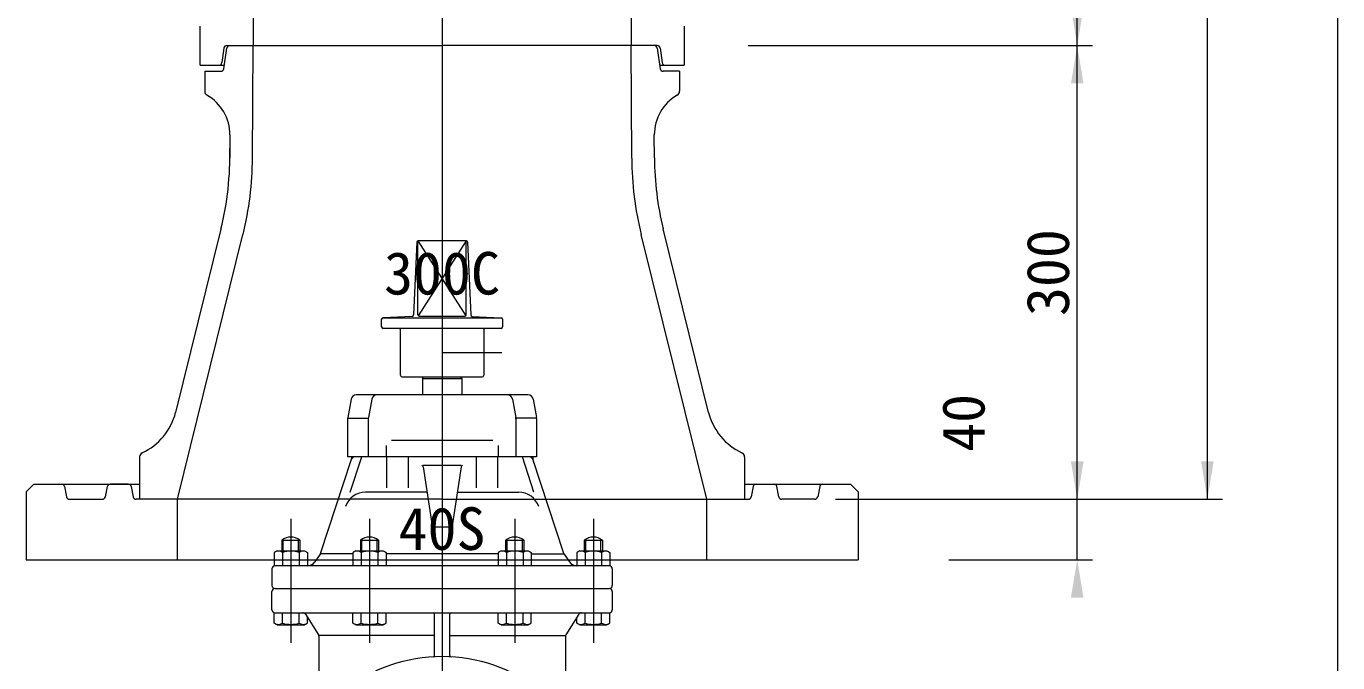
# Model space of a CAD drawing. Units: millimetres, scale not verified. Extents: x -6861 to 6861, y -3554 to 3095.
# Drawn here: x 2948 to 3815, y -37 to 384 of the extents above; entities that cross this region are included whole.
import ezdxf
from ezdxf.enums import TextEntityAlignment as Align

# ---------------------------------------------------------------- set-up
doc = ezdxf.new("R2010")
doc.units = ezdxf.units.MM
doc.header["$LTSCALE"] = 20
for name, color, linetype, lineweight in [('0-3_TEMP', 3, 'Continuous', 18), ('0-4_細線', 7, 'Continuous', 18), ('0-5_仕切弁', 7, 'Continuous', 18), ('0-6_寸法', 1, 'Continuous', 18)]:
    doc.layers.add(name, color=color, linetype=linetype, lineweight=lineweight)
doc.layers.add('0-7_注釈', color=1, linetype='Continuous')
doc.styles.add('ＭＳ ゴシック', font='')
doc.styles.get('ＭＳ ゴシック').set_extended_font_data('MS Gothic')

msp = doc.modelspace()

# ---------------------------------------------------------------- linework, layer by layer
at = {"layer": '0-3_TEMP'}
for p, q in [((3222.8, 620.78), (3222.8, 307.78)), ((3222.8, 320.78), (3222.8, 20.78)), ((3222.8, 314.82), (3222.8, -370.71)), ((3222.8, 261.78), (3222.8, -263.22)), ((3122.8, 57.78), (3122.8, -24.22)), ((3174.8, 57.78), (3174.8, -24.22)), ((3270.8, 57.78), (3270.8, -24.22)), ((3322.8, 57.78), (3322.8, -24.22))]:
    msp.add_line(p, q, dxfattribs=at)
at = {"layer": '0-4_細線'}
for p, q in [((3097.8, 570.78), (3097.8, 370.78)), ((3347.8, 570.78), (3347.8, 370.78)), ((3062.8, 357.78), (3062.8, 383.58)), ((3382.8, 383.58), (3382.8, 357.78)), ((3078.55, 369.05), (3077.21, 359.5)), ((3078.55, 355.49), (3080.55, 369.07)), ((3080.54, 370.78), (3222.8, 370.78)), ((3097.43, 296.44), (3097.8, 370.78)), ((3365.06, 370.78), (3222.8, 370.78)), ((3348.17, 296.44), (3347.8, 370.78)), ((3365.05, 369.07), (3367.05, 355.49)), ((3367.04, 369.05), (3368.38, 359.5)), ((3062.8, 357.78), (3078.89, 357.78)), ((3366.71, 357.78), (3382.8, 357.78)), ((3065.8, 353.78), (3076.57, 353.78)), ((3065.8, 353.78), (3065.8, 340.58)), ((3379.8, 353.78), (3369.02, 353.78)), ((3379.8, 353.78), (3379.8, 340.58)), ((3082.5, 311.73), (3082.43, 296.52)), ((3363.18, 296.48), (3363.1, 311.74)), ((3076.57, 249.47), (3046.56, 128.22)), ((3047.8, 70.78), (3091.13, 245.86)), ((3397.8, 70.78), (3354.46, 245.86)), ((3399.03, 128.22), (3368.97, 249.66)), ((3022.8, 98.81), (3022.8, 70.78)), ((3422.8, 98.81), (3422.8, 70.78)), ((2973.12, 79.17), (2974.48, 72.38)), ((3000.12, 72.38), (3001.48, 79.17)), ((3015.16, 80.78), (3022.8, 80.78)), ((3017.12, 79.17), (3018.48, 72.38)), ((3422.8, 80.78), (3430.44, 80.78)), ((3428.48, 79.17), (3427.12, 72.38)), ((3430.44, 80.78), (3492.8, 80.78)), ((3430.44, 80.78), (3442.16, 80.78)), ((3445.48, 72.38), (3444.12, 79.17)), ((3472.48, 79.17), (3471.12, 72.38)), ((3497.8, 75.78), (3492.8, 80.78)), ((2976.44, 70.78), (2998.16, 70.78)), ((3222.8, 70.78), (3020.44, 70.78)), ((3047.8, 30.78), (3047.8, 70.78)), ((3222.8, 70.78), (3425.16, 70.78)), ((3397.8, 30.78), (3397.8, 70.78)), ((3469.16, 70.78), (3447.44, 70.78)), ((3497.8, 75.78), (3497.8, 30.78)), ((2947.8, 30.78), (3497.8, 30.78))]:
    msp.add_line(p, q, dxfattribs=at)
for points in [[(2952.8, 80.78), (2947.8, 75.78), (2947.8, 30.78)], [(2952.8, 80.78), (3015.16, 80.78), (3003.44, 80.78)]]:
    msp.add_lwpolyline(points, dxfattribs=at)
for centre, radius, start, end in [((3080.54, 368.78), 2, 90, 172.001), ((3082.52, 368.78), 2, 90, 171.634), ((3363.07, 368.78), 2, 8.366, 90), ((3365.06, 368.78), 2, 7.999, 90), ((3075.23, 359.78), 2, 270, 352.001), ((3370.36, 359.78), 2, 187.999, 270), ((3076.57, 355.78), 2, 270, 351.633), ((3369.02, 355.78), 2, 188.367, 270), ((3068.8, 340.58), 3, 180, 240.41), ((3376.8, 340.58), 3, 299.608, 0), ((3052.5, 311.88), 30, 359.713, 60.41), ((3393.1, 311.89), 30, 119.608, 180.287), ((2882.43, 297.52), 200, 346.099, 1.51), ((2882.43, 297.52), 215, 346.099, 359.713), ((3563.17, 297.52), 215, 180.287, 193.901), ((3563.17, 297.48), 200, 180.287, 193.833), ((3007.73, 137.83), 40, 294.84, 346.099), ((3437.86, 137.83), 40, 193.901, 245.161), ((3025.8, 98.81), 3, 114.838, 179.998), ((3419.8, 98.81), 3, 0.002, 65.162), ((2971.16, 78.78), 2, 11.309, 90), ((3003.44, 78.78), 2, 90, 168.691), ((3015.16, 78.78), 2, 11.309, 90), ((3430.44, 78.78), 2, 90, 168.691), ((3442.16, 78.78), 2, 11.309, 90), ((3474.44, 78.78), 2, 90, 168.691), ((2976.44, 72.78), 2, 191.309, 270), ((2998.16, 72.78), 2, 270, 348.691), ((3020.44, 72.78), 2, 191.309, 270), ((3425.16, 72.78), 2, 270, 348.691), ((3447.44, 72.78), 2, 191.309, 270), ((3469.16, 72.78), 2, 270, 348.691)]:
    msp.add_arc(centre, radius, start, end, dxfattribs=at)
at = {"layer": '0-5_仕切弁'}
for p, q in [((3206, 240.82), (3203.84, 192.68)), ((3206.8, 241.75), (3238.57, 192.14)), ((3206.8, 192.78), (3206.8, 241.75)), ((3238.59, 241.78), (3207, 241.78)), ((3238.8, 241.75), (3207.03, 192.14)), ((3238.8, 192.78), (3238.8, 241.75)), ((3239.59, 240.82), (3241.76, 192.68)), ((3202.89, 191.73), (3183.75, 190.78)), ((3207.8, 191.78), (3237.8, 191.78)), ((3242.71, 191.73), (3261.85, 190.78)), ((3182.8, 184.78), (3182.8, 189.78)), ((3183.8, 190.78), (3261.8, 190.78)), ((3261.8, 183.78), (3183.8, 183.78)), ((3195.3, 152.78), (3195.3, 182.78)), ((3250.3, 182.78), (3250.3, 152.78)), ((3262.8, 189.78), (3262.8, 184.78)), ((3222.8, 167.78), (3262.3, 167.78)), ((3196.3, 151.78), (3249.3, 151.78)), ((3209.8, 150.48), (3210.55, 151.78)), ((3235.05, 151.78), (3235.8, 150.48)), ((3235.8, 150.48), (3235.8, 139.78)), ((3279.55, 139.78), (3166.04, 139.78)), ((3162.6, 136.91), (3160.36, 124.82)), ((3176.26, 136.91), (3174.02, 124.82)), ((3269.33, 136.91), (3271.57, 124.82)), ((3282.99, 136.91), (3285.23, 124.82)), ((3160.3, 124.09), (3160.3, 98.78)), ((3160.31, 124.46), (3173.96, 124.46)), ((3173.96, 124.09), (3173.96, 98.78)), ((3285.28, 124.46), (3271.64, 124.46)), ((3271.64, 124.09), (3271.64, 98.78)), ((3285.3, 124.09), (3285.3, 98.78)), ((3185.81, 106.28), (3185.81, 98.78)), ((3189.31, 109.78), (3256.28, 109.78)), ((3259.78, 106.28), (3259.78, 98.78)), ((3142.39, 35.05), (3162.8, 97.28)), ((3285.3, 98.78), (3160.3, 98.78)), ((3162.08, 75.56), (3169.7, 98.78)), ((3162.8, 98.78), (3162.8, 97.28)), ((3186.12, 98.78), (3186.12, 78.46)), ((3200.36, 98.78), (3200.36, 78.46)), ((3245.23, 98.78), (3245.23, 78.46)), ((3259.47, 98.78), (3259.47, 78.46)), ((3283.51, 75.56), (3275.9, 98.78)), ((3282.8, 98.78), (3282.8, 97.28)), ((3303.21, 35.05), (3282.8, 97.28)), ((3210.28, 92.19), (3216.15, 53.13)), ((3235.3, 93.04), (3210.3, 93.04)), ((3235.31, 92.19), (3229.44, 53.13)), ((3212.78, 75.56), (3172.22, 75.56)), ((3232.81, 75.56), (3273.37, 75.56)), ((3228.45, 52.28), (3217.14, 52.28)), ((3116.8, 43.78), (3128.8, 43.78)), ((3116.8, 43.78), (3116.8, 36.78)), ((3117.74, 36.78), (3117.74, 44.4)), ((3127.85, 36.78), (3127.85, 44.4)), ((3128.8, 43.78), (3128.8, 36.78)), ((3168.8, 43.78), (3180.8, 43.78)), ((3168.8, 43.78), (3168.8, 36.78)), ((3169.74, 36.78), (3169.74, 44.4)), ((3179.85, 36.78), (3179.85, 44.4)), ((3180.8, 43.78), (3180.8, 36.78)), ((3264.8, 43.78), (3276.8, 43.78)), ((3264.8, 43.78), (3264.8, 36.78)), ((3265.74, 36.78), (3265.74, 44.4)), ((3275.85, 36.78), (3275.85, 44.4)), ((3276.8, 43.78), (3276.8, 36.78)), ((3316.8, 43.78), (3316.8, 36.78)), ((3317.74, 36.78), (3317.74, 44.4)), ((3327.85, 36.78), (3327.85, 44.4)), ((3113.8, 36.78), (3111.83, 35.64)), ((3111.83, 35.64), (3111.83, 26.78)), ((3113.8, 36.78), (3131.8, 36.78)), ((3117.31, 35.64), (3117.31, 26.78)), ((3128.28, 35.64), (3128.28, 26.78)), ((3131.8, 36.78), (3133.77, 35.64)), ((3133.77, 35.64), (3133.77, 26.78)), ((3163.83, 34.78), (3142.3, 34.78)), ((3165.8, 36.78), (3163.83, 35.64)), ((3163.83, 35.64), (3163.83, 26.78)), ((3165.8, 36.78), (3183.8, 36.78)), ((3169.31, 35.64), (3169.31, 26.78)), ((3180.28, 35.64), (3180.28, 26.78)), ((3183.8, 36.78), (3185.77, 35.64)), ((3185.77, 35.64), (3185.77, 26.78)), ((3259.83, 34.78), (3185.77, 34.78)), ((3261.8, 36.78), (3259.83, 35.64)), ((3259.83, 35.64), (3259.83, 26.78)), ((3261.8, 36.78), (3279.8, 36.78)), ((3265.31, 35.64), (3265.31, 26.78)), ((3276.28, 35.64), (3276.28, 26.78)), ((3279.8, 36.78), (3281.77, 35.64)), ((3281.77, 35.64), (3281.77, 26.78)), ((3281.77, 34.78), (3303.3, 34.78)), ((3313.8, 36.78), (3311.83, 35.64)), ((3311.83, 35.64), (3311.83, 26.78)), ((3313.8, 36.78), (3331.8, 36.78)), ((3317.31, 35.64), (3317.31, 26.78)), ((3328.28, 35.64), (3328.28, 26.78)), ((3331.8, 36.78), (3333.77, 35.64)), ((3333.77, 35.64), (3333.77, 26.78)), ((3333.77, 26.78), (3112.3, 26.78)), ((3134.1, 26.79), (3134.1, 26.78)), ((3142.13, 34.54), (3138.58, 29.38)), ((3303.46, 34.54), (3307.01, 29.38)), ((3311.49, 26.78), (3311.49, 26.79)), ((3110.3, 24.78), (3110.3, 13.78)), ((3335.3, 24.78), (3335.3, 13.78)), ((3110.3, -2.22), (3110.3, 9.78)), ((3112.3, 11.78), (3333.3, 11.78)), ((3335.3, 9.78), (3335.3, -2.22)), ((3111.83, -11.09), (3111.83, -4.22)), ((3112.3, -4.22), (3333.77, -4.22)), ((3117.31, -11.09), (3117.31, -4.22)), ((3128.28, -11.09), (3128.28, -4.22)), ((3132.39, -5.15), (3140.99, -18.73)), ((3133.77, -11.09), (3133.77, -7.33)), ((3163.83, -11.09), (3163.83, -4.22)), ((3169.31, -11.09), (3169.31, -4.22)), ((3180.28, -11.09), (3180.28, -4.22)), ((3185.77, -11.09), (3185.77, -4.22)), ((3217.8, -32.39), (3217.8, -5.22)), ((3227.8, -32.39), (3227.8, -5.22)), ((3259.83, -11.09), (3259.83, -4.22)), ((3265.31, -11.09), (3265.31, -4.22)), ((3276.28, -11.09), (3276.28, -4.22)), ((3281.77, -11.09), (3281.77, -4.22)), ((3313.21, -5.15), (3304.61, -18.73)), ((3311.83, -11.09), (3311.83, -7.33)), ((3317.31, -11.09), (3317.31, -4.22)), ((3328.28, -11.09), (3328.28, -4.22)), ((3333.77, -11.09), (3333.77, -4.22)), ((3113.8, -12.22), (3111.83, -11.09)), ((3113.8, -12.22), (3131.8, -12.22)), ((3131.8, -12.22), (3133.77, -11.09)), ((3165.8, -12.22), (3163.83, -11.09)), ((3165.8, -12.22), (3183.8, -12.22)), ((3183.8, -12.22), (3185.77, -11.09)), ((3261.8, -12.22), (3259.83, -11.09)), ((3261.8, -12.22), (3279.8, -12.22)), ((3279.8, -12.22), (3281.77, -11.09)), ((3313.8, -12.22), (3311.83, -11.09)), ((3313.8, -12.22), (3331.8, -12.22)), ((3331.8, -12.22), (3333.77, -11.09)), ((3217.8, -19.22), (3141.3, -19.22)), ((3141.3, -19.8), (3141.3, -72.02)), ((3227.8, -19.22), (3304.3, -19.22)), ((3304.3, -19.8), (3304.3, -72.02))]:
    msp.add_line(p, q, dxfattribs=at)
for points in [[(3235.8, 150.48), (3209.8, 150.48), (3209.8, 139.78)], [(3316.8, 43.78), (3328.8, 43.78), (3328.8, 36.78)]]:
    msp.add_lwpolyline(points, dxfattribs=at)
for centre, radius, start, end in [((3207, 240.78), 1, 90, 177.423), ((3238.59, 240.78), 1, 2.577, 90), ((3202.84, 192.73), 1, 272.859, 357.423), ((3207.8, 192.78), 1, 180, 270), ((3237.8, 192.78), 1, 270, 0), ((3242.75, 192.73), 1, 182.577, 267.141), ((3183.8, 189.78), 1, 90, 180), ((3183.8, 184.78), 1, 180, 270), ((3194.3, 182.78), 1, 0, 90), ((3251.3, 182.78), 1, 90, 180), ((3261.8, 189.78), 1, 0, 90), ((3261.8, 184.78), 1, 270, 0), ((3196.3, 152.78), 1, 180, 270), ((3249.3, 152.78), 1, 270, 0), ((3166.04, 136.28), 3.5, 90, 169.509), ((3179.71, 136.28), 3.5, 90, 169.509), ((3265.89, 136.28), 3.5, 10.491, 90), ((3279.55, 136.28), 3.5, 10.491, 90), ((3164.3, 124.09), 4, 169.509, 180), ((3177.96, 124.09), 4, 169.509, 180), ((3267.64, 124.09), 4, 0, 10.491), ((3281.3, 124.09), 4, 0, 10.491), ((3122.86, 137.55), 56.71, 314.758, 316.871), ((3322.73, 137.55), 56.71, 223.129, 225.242), ((3209.29, 92.04), 1, 8.546, 90), ((3236.3, 92.04), 1, 90, 171.454), ((3172.22, 61.56), 14, 90, 161.841), ((3273.37, 61.56), 14, 18.159, 90), ((3217.14, 53.28), 1, 188.546, 270), ((3228.45, 53.28), 1, 270, 351.454), ((3122.8, 35.78), 10, 53.13, 126.87), ((3174.8, 35.78), 10, 53.13, 126.87), ((3270.8, 35.78), 10, 53.13, 126.87), ((3322.8, 35.78), 10, 53.13, 126.87), ((3114.57, 31.63), 4.86, 55.616, 115.616), ((3122.8, 18.34), 18.15, 72.412, 107.588), ((3131.02, 31.63), 4.86, 64.384, 124.384), ((3140.49, 35.67), 2, 325.491, 341.841), ((3166.57, 31.63), 4.86, 55.616, 115.616), ((3174.8, 18.34), 18.15, 72.412, 107.588), ((3183.02, 31.63), 4.86, 64.384, 124.384), ((3262.57, 31.63), 4.86, 55.616, 115.616), ((3270.8, 18.34), 18.15, 72.412, 107.588), ((3279.02, 31.63), 4.86, 64.384, 124.384), ((3305.11, 35.67), 2, 198.159, 214.509), ((3314.57, 31.63), 4.86, 55.616, 115.616), ((3322.8, 18.34), 18.15, 72.412, 107.588), ((3331.02, 31.63), 4.86, 64.384, 124.384), ((3112.3, 24.78), 2, 90, 180), ((3133.64, 32.78), 6, 274.407, 325.491), ((3311.95, 32.78), 6, 214.509, 265.593), ((3333.3, 24.78), 2, 0, 90), ((3112.3, 13.78), 2, 180, 270), ((3112.3, 9.78), 2, 90, 180), ((3333.3, 13.78), 2, 270, 0), ((3333.3, 9.78), 2, 0, 90), ((3112.3, -2.22), 2, 180, 270), ((3130.7, -6.22), 2, 32.347, 90), ((3216.8, -5.22), 1, 0, 90), ((3228.8, -5.22), 1, 90, 180), ((3314.9, -6.22), 2, 90, 147.653), ((3333.3, -2.22), 2, 270, 0), ((3114.57, -7.08), 4.86, 244.384, 304.384), ((3122.8, 6.22), 18.15, 252.412, 287.588), ((3131.02, -7.08), 4.86, 235.616, 295.616), ((3166.57, -7.08), 4.86, 244.384, 304.384), ((3174.8, 6.22), 18.15, 252.412, 287.588), ((3183.02, -7.08), 4.86, 235.616, 295.616), ((3262.57, -7.08), 4.86, 244.384, 304.384), ((3270.8, 6.22), 18.15, 252.412, 287.588), ((3279.02, -7.08), 4.86, 235.616, 295.616), ((3314.57, -7.08), 4.86, 244.384, 304.384), ((3322.8, 6.22), 18.15, 252.412, 287.588), ((3331.02, -7.08), 4.86, 235.616, 295.616), ((3139.3, -19.8), 2, 0, 32.347), ((3306.3, -19.8), 2, 147.653, 180), ((3222.8, -138.22), 105, 299.697, 240.303), ((3216.8, -32.39), 1, 273.245, 0), ((3228.8, -32.39), 1, 180, 266.755)]:
    msp.add_arc(centre, radius, start, end, dxfattribs=at)
at = {"layer": '0-6_寸法'}
for p, q in [((3642.74, 30.78), (3642.74, 1120.78)), ((3728.79, 70.78), (3728.79, 1120.78)), ((3815.02, -79.22), (3815.02, 1120.78)), ((3425.06, 370.78), (3652.74, 370.78)), ((3425.06, 370.78), (3652.74, 370.78)), ((3482.8, 70.78), (3738.79, 70.78)), ((3482.8, 70.78), (3652.74, 70.78)), ((3482.8, 70.78), (3652.74, 70.78)), ((3557.8, 30.78), (3652.74, 30.78))]:
    msp.add_line(p, q, dxfattribs=at)
for points in [[(3638.57, 395.78), (3642.74, 370.78), (3646.9, 395.78)], [(3638.57, 345.78), (3642.74, 370.78), (3646.9, 345.78)], [(3638.57, 95.78), (3642.74, 70.78), (3646.9, 95.78)], [(3638.57, 95.78), (3642.74, 70.78), (3646.9, 95.78)], [(3724.63, 95.78), (3728.79, 70.78), (3732.96, 95.78)], [(3638.57, 5.78), (3642.74, 30.78), (3646.9, 5.78)]]:
    msp.add_solid(points, dxfattribs=at)

# ---------------------------------------------------------------- texts
at = {"layer": '0-6_寸法', "style": 'ＭＳ ゴシック'}
for s, p in [('300', (3645.78, 191.98)), ('40', (3589.93, 102.16))]:
    msp.add_text(s, height=28.15, rotation=90, dxfattribs=at).set_placement(p, align=Align.BOTTOM_LEFT)
at = {"layer": '0-7_注釈', "style": 'ＭＳ ゴシック'}
for s, p in [('300C', (3184.4, 197.74)), ('40S', (3194, 28.87))]:
    msp.add_text(s, height=28.15, dxfattribs=at).set_placement(p, align=Align.BOTTOM_LEFT)

doc.saveas('drawing.dxf')
